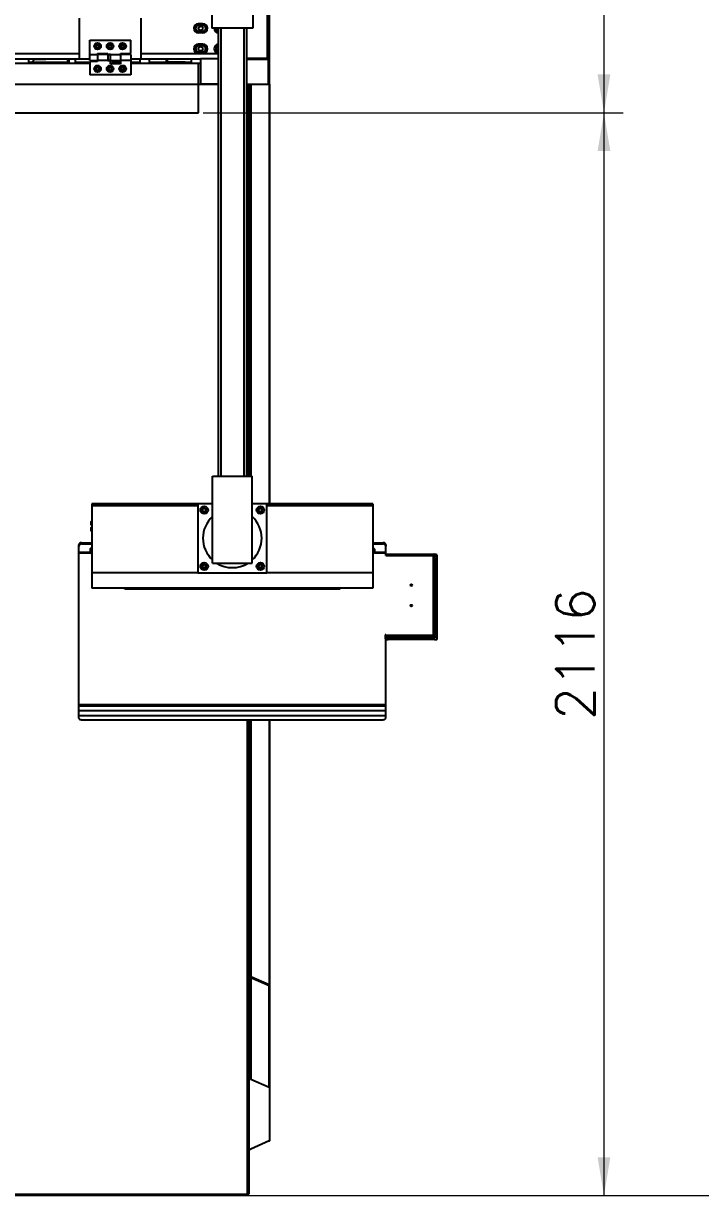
# Model space of a CAD drawing. Header units: millimetres. Extents: x 17243 to 30056, y 9468 to 18529.
# Drawn here: x 25613 to 26937, y 11351 to 13641 of the extents above; entities that cross this region are included whole.
import ezdxf

# ---------------------------------------------------------------- set-up
doc = ezdxf.new("R2010")
doc.units = ezdxf.units.MM
doc.layers.get('0').update_dxf_attribs({"lineweight": 18})
doc.layers.add('尺寸线层', color=3, linetype='Continuous', lineweight=18)
doc.styles.get("Standard").update_dxf_attribs({"font": 'txt.shx'})
doc.dimstyles.new('ISO-25', dxfattribs={"dimscale": 30, "dimtxt": 2.5, "dimasz": 2.5, "dimexe": 1.25, "dimexo": 0.625, "dimtad": 1, "dimdsep": 46, "dimtxsty": 'Standard', "dimcen": 2.5, "dimdle": 5, "dimadec": 0, "dimazin": 0, "dimtfac": 1, "dimtdec": 0, "dimtmove": 0, "dimatfit": 3, "dimfxl": 0, "dimarcsym": 0})

# ---------------------------------------------------------------- blocks, each defined once
blk = doc.blocks.new('*X20')
at = {"layer": '尺寸线层', "linetype": 'Continuous'}
for points in [[(28999.1, 17291.6), (28986.6, 17216.6), (29011.6, 17216.6)], [(28999.1, 11350.6), (28986.6, 11425.6), (29011.6, 11425.6)]]:
    blk.add_hatch(color=0, dxfattribs=at).paths.add_polyline_path(points, flags=0)
at = {"layer": '尺寸线层', "color": 0, "linetype": 'Continuous'}
for p, q in [((26069.5, 17291.6), (29036.6, 17291.6)), ((28999.1, 11350.6), (28999.1, 17291.6)), ((26069.5, 11350.6), (29036.6, 11350.6))]:
    blk.add_line(p, q, dxfattribs=at)
at = {"layer": '尺寸线层', "color": 0, "insert": (28942.9, 14321.1), "char_height": 75, "width": 353.571, "attachment_point": 5, "rotation": 90}
blk.add_mtext('5941', dxfattribs=at)
blk = doc.blocks.new('*X21')
at = {"layer": '尺寸线层', "linetype": 'Continuous'}
for points in [[(26748.1, 15373.1), (26760.6, 15298.1), (26735.6, 15298.1)], [(26748.1, 13466.6), (26760.6, 13541.6), (26735.6, 13541.6)]]:
    blk.add_hatch(color=0, dxfattribs=at).paths.add_polyline_path(points, flags=0)
at = {"layer": '尺寸线层', "color": 0, "linetype": 'Continuous'}
for p, q in [((26109.5, 15373.1), (26785.6, 15373.1)), ((26748.1, 15373.1), (26748.1, 13466.6)), ((25974, 13466.6), (26785.6, 13466.6))]:
    blk.add_line(p, q, dxfattribs=at)
at = {"layer": '尺寸线层', "color": 0, "insert": (26691.9, 14419.9), "char_height": 75, "width": 492.857, "attachment_point": 5, "rotation": 90}
blk.add_mtext('1906.5', dxfattribs=at)
blk = doc.blocks.new('*X23')
at = {"layer": '尺寸线层', "linetype": 'Continuous'}
for points in [[(26748.1, 13466.6), (26760.6, 13391.6), (26735.6, 13391.6)], [(26748.1, 11350.6), (26760.6, 11425.6), (26735.6, 11425.6)]]:
    blk.add_hatch(color=0, dxfattribs=at).paths.add_polyline_path(points, flags=0)
at = {"layer": '尺寸线层', "color": 0, "linetype": 'Continuous'}
for p, q in [((25964, 13466.6), (26785.6, 13466.6)), ((26748.1, 13466.6), (26748.1, 11350.6)), ((25953.3, 11350.6), (26785.6, 11350.6))]:
    blk.add_line(p, q, dxfattribs=at)
at = {"layer": '尺寸线层', "color": 0, "insert": (26691.9, 12408.6), "char_height": 75, "width": 332.143, "attachment_point": 5, "rotation": 90}
blk.add_mtext('2116', dxfattribs=at)

msp = doc.modelspace()

# ---------------------------------------------------------------- linework, layer by layer
at = {"color": 7, "linetype": 'Continuous', "lineweight": 25}
for p, q in [((26089.788, 13572.605), (26089.788, 15021.605)), ((26093.788, 13572.605), (26093.788, 15017.605)), ((25981.288, 13762.605), (25981.288, 13631.605)), ((26061.288, 13762.605), (26061.288, 13631.605)), ((25722.288, 13571.605), (25722.288, 13651.605)), ((25842.288, 13651.605), (25842.288, 13571.605)), ((25963.788, 13640.605), (25954.788, 13640.605)), ((25963.788, 13637.105), (25954.788, 13637.105)), ((25955.432, 13633.391), (25959.527, 13635.848)), ((26061.288, 13631.605), (25981.288, 13631.605)), ((25993.788, 13631.605), (25993.788, 12756.605)), ((25998.788, 13631.605), (25998.788, 12756.605)), ((26043.788, 13631.605), (26043.788, 12756.605)), ((26048.788, 13631.605), (26048.788, 12756.605)), ((25742.788, 13608.605), (25822.788, 13608.605)), ((25742.788, 13580.605), (25742.788, 13608.605)), ((25822.788, 13582.605), (25822.788, 13608.605)), ((25954.788, 13626.105), (25963.788, 13626.105)), ((25963.788, 13622.605), (25954.788, 13622.605)), ((25963.788, 13600.605), (25954.788, 13600.605)), ((25963.788, 13597.105), (25954.788, 13597.105)), ((25954.788, 13586.105), (25963.788, 13586.105)), ((25742.788, 13562.605), (23923.788, 13562.605)), ((25722.288, 13571.605), (23943.288, 13571.605)), ((25623.288, 13562.605), (25623.288, 13571.605)), ((25623.288, 13565.605), (25629.288, 13565.605)), ((25629.288, 13565.605), (25635.288, 13571.605)), ((25629.288, 13565.605), (25699.288, 13565.605)), ((25656.288, 13570.605), (25634.288, 13570.605)), ((25657.288, 13571.605), (25656.288, 13570.605)), ((25699.288, 13571.605), (25699.288, 13562.605)), ((25700.788, 13571.605), (25700.788, 13562.605)), ((25714.288, 13571.605), (25714.288, 13562.605)), ((25714.288, 13565.605), (25742.788, 13565.605)), ((25742.788, 13571.605), (25722.288, 13571.605)), ((25742.788, 13568.605), (25742.788, 13580.605)), ((25742.788, 13580.605), (25757.788, 13580.605)), ((25742.788, 13568.605), (25757.788, 13568.605)), ((25757.788, 13566.605), (25742.788, 13566.605)), ((25742.788, 13566.605), (25742.788, 13540.605)), ((25757.788, 13582.605), (25777.788, 13582.605)), ((25757.788, 13580.605), (25757.788, 13582.605)), ((25782.788, 13580.605), (25757.788, 13580.605)), ((25757.788, 13580.605), (25757.788, 13568.605)), ((25782.788, 13568.605), (25757.788, 13568.605)), ((25757.788, 13568.605), (25757.788, 13566.605)), ((25777.788, 13582.605), (25777.788, 13580.605)), ((25777.788, 13580.605), (25777.788, 13568.605)), ((25777.788, 13580.605), (25802.788, 13580.605)), ((25777.788, 13568.605), (25802.788, 13568.605)), ((25782.788, 13568.605), (25782.788, 13580.605)), ((25782.788, 13562.412), (25782.788, 13568.605)), ((25802.788, 13562.605), (25782.788, 13562.605)), ((25802.788, 13562.412), (25782.788, 13562.412)), ((25787.788, 13568.605), (25787.788, 13562.605)), ((25789.288, 13568.605), (25789.288, 13562.605)), ((25789.288, 13565.605), (25802.788, 13565.605)), ((25802.788, 13582.605), (25822.788, 13582.605)), ((25802.788, 13580.605), (25802.788, 13582.605)), ((25822.788, 13580.605), (25802.788, 13580.605)), ((25802.788, 13580.605), (25802.788, 13568.605)), ((25822.788, 13568.605), (25802.788, 13568.605)), ((25802.788, 13568.605), (25802.788, 13562.412)), ((25822.788, 13580.605), (25822.788, 13568.605)), ((25842.288, 13571.605), (25822.788, 13571.605)), ((25822.788, 13568.605), (25822.788, 13540.605)), ((25822.788, 13565.605), (25841.288, 13565.605)), ((25955.288, 13562.605), (25822.788, 13562.605)), ((25841.288, 13562.605), (25841.288, 13571.605)), ((25958.788, 13571.605), (25842.288, 13571.605)), ((25859.288, 13562.605), (25859.288, 13571.605)), ((25859.288, 13565.605), (25891.788, 13565.605)), ((25891.788, 13570.605), (25891.788, 13571.605)), ((25891.788, 13570.605), (25891.788, 13565.605)), ((25896.788, 13565.605), (25891.788, 13570.605)), ((25896.788, 13565.605), (25891.788, 13565.605)), ((25928.788, 13565.605), (25896.788, 13565.605)), ((25928.788, 13565.605), (25928.788, 13562.605)), ((25928.788, 13565.605), (25941.788, 13565.605)), ((25941.788, 13562.605), (25941.788, 13571.605)), ((25963.788, 13582.605), (25954.788, 13582.605)), ((25955.288, 13521.605), (25955.288, 13562.605)), ((25958.788, 13562.605), (25955.288, 13562.605)), ((25958.788, 13572.605), (25958.788, 13522.605)), ((25958.788, 13572.605), (25993.788, 13572.605)), ((26089.788, 13572.605), (26048.788, 13572.605)), ((26048.788, 13571.645), (26091.788, 13571.645)), ((26048.788, 13571.605), (26091.788, 13571.605)), ((26089.788, 13572.605), (26093.788, 13572.605)), ((26091.788, 13571.645), (26091.788, 13572.605)), ((26091.788, 13571.605), (26091.788, 13571.645)), ((26091.788, 13571.605), (26091.788, 13522.605)), ((26091.788, 13522.615), (26091.788, 13571.605)), ((26091.788, 13571.605), (26093.788, 13571.605)), ((26093.788, 13571.605), (26093.788, 13572.605)), ((26093.788, 13522.615), (26093.788, 13571.605)), ((25822.788, 13540.605), (25742.788, 13540.605)), ((25955.288, 13521.605), (23710.288, 13521.605)), ((25955.288, 13522.605), (25958.788, 13522.605)), ((25955.288, 13466.605), (25955.288, 13521.605)), ((25958.788, 13522.605), (25993.788, 13522.605)), ((25993.788, 13522.605), (25961.788, 13522.605)), ((26048.788, 13522.605), (26091.788, 13522.605)), ((26048.788, 13522.605), (26089.788, 13522.605)), ((26053.788, 13522.605), (26053.788, 12756.605)), ((26091.788, 13522.615), (26093.788, 13522.615)), ((26091.788, 13522.605), (26093.578, 13522.605)), ((26093.578, 13522.605), (26093.788, 13522.605)), ((26093.788, 13522.605), (26093.788, 13522.615)), ((26093.788, 13522.605), (26093.788, 12702.605)), ((23710.288, 13466.605), (25955.288, 13466.605)), ((25982.288, 12586.605), (25982.288, 12756.605)), ((25982.288, 12756.605), (26060.288, 12756.605)), ((26060.288, 12586.605), (26060.288, 12756.605)), ((25953.788, 12702.605), (25746.288, 12702.605)), ((25746.288, 12702.605), (25746.288, 12698.605)), ((25746.288, 12698.605), (25746.288, 12567.605)), ((25953.788, 12702.605), (25953.788, 12567.605)), ((25982.288, 12702.605), (25953.788, 12702.605)), ((26088.788, 12702.605), (26060.288, 12702.605)), ((26088.788, 12567.605), (26088.788, 12702.605)), ((26296.288, 12702.605), (26088.788, 12702.605)), ((26296.288, 12702.605), (26296.288, 12698.605)), ((26296.288, 12698.605), (26296.288, 12567.605)), ((25744.288, 12666.987), (25744.288, 12662.222)), ((25746.288, 12667.355), (25744.471, 12667.196)), ((25744.288, 12654.996), (25744.288, 12650.213)), ((25744.471, 12662.014), (25746.288, 12661.855)), ((25746.288, 12655.355), (25744.471, 12655.196)), ((25744.471, 12650.014), (25746.288, 12649.855)), ((25721.288, 12619.833), (25721.288, 12622.127)), ((25726.288, 12626.223), (25726.288, 12623.929)), ((25726.288, 12626.223), (25746.288, 12626.223)), ((25726.288, 12623.929), (25746.288, 12623.929)), ((26296.288, 12626.223), (26316.288, 12626.223)), ((26296.288, 12623.929), (26316.288, 12623.929)), ((26316.288, 12623.929), (26316.288, 12626.223)), ((26321.288, 12622.127), (26321.288, 12619.833)), ((25721.288, 12608.204), (25721.288, 12619.833)), ((25721.288, 12606.745), (25721.288, 12608.204)), ((25721.288, 12309.925), (25721.288, 12606.745)), ((25742.988, 12613.58), (25742.988, 12607.555)), ((26299.588, 12613.649), (26299.588, 12607.621)), ((26321.288, 12608.204), (26321.288, 12619.833)), ((26321.288, 12606.745), (26321.288, 12608.204)), ((26321.288, 12603.258), (26321.288, 12606.745)), ((26414.288, 12603.607), (26321.288, 12603.607)), ((26321.288, 12603.258), (26321.288, 12602.735)), ((26321.288, 12601.241), (26321.288, 12602.735)), ((26323.288, 12602.561), (26421.288, 12602.561)), ((26323.288, 12602.561), (26323.288, 12601.066)), ((26323.288, 12601.066), (26421.288, 12601.066)), ((26417.288, 12601.066), (26417.288, 12600.805)), ((26417.288, 12600.805), (26421.288, 12600.805)), ((26417.288, 12595.388), (26417.288, 12600.805)), ((26421.288, 12602.561), (26421.288, 12602.997)), ((26421.288, 12602.561), (26421.288, 12601.066)), ((26421.288, 12601.066), (26421.288, 12600.805)), ((26421.288, 12600.805), (26421.288, 12595.388)), ((25963.436, 12578.377), (25969.153, 12578.377)), ((25982.288, 12586.605), (26060.288, 12586.605)), ((26073.436, 12578.377), (26079.153, 12578.377)), ((26421.288, 12595.388), (26417.288, 12595.388)), ((26417.288, 12595.388), (26417.288, 12441.683)), ((26421.288, 12595.388), (26421.288, 12441.683)), ((25746.288, 12567.605), (25746.288, 12537.605)), ((25953.788, 12567.605), (26088.788, 12567.605)), ((26296.288, 12567.605), (26296.288, 12537.605)), ((26296.288, 12537.605), (25746.288, 12537.605)), ((25811.288, 12535.505), (25811.288, 12537.605)), ((25819.288, 12535.505), (25811.288, 12535.505)), ((25819.288, 12537.605), (25819.288, 12535.505)), ((26223.288, 12535.505), (25819.288, 12535.505)), ((26223.288, 12535.505), (26223.288, 12537.605)), ((26231.288, 12535.505), (26223.288, 12535.505)), ((26231.288, 12537.605), (26231.288, 12535.505)), ((26321.288, 12446.557), (26320.088, 12446.557)), ((26320.088, 12446.557), (26320.088, 12438.388)), ((26320.088, 12438.736), (26321.288, 12438.736)), ((26320.088, 12438.388), (26321.288, 12438.388)), ((26321.288, 12445.361), (26321.288, 12446.557)), ((26414.288, 12445.361), (26321.288, 12445.361)), ((26321.288, 12445.361), (26321.288, 12442.111)), ((26321.288, 12442.111), (26416.581, 12442.111)), ((26321.288, 12441.414), (26321.288, 12442.111)), ((26321.288, 12437.429), (26321.288, 12441.414)), ((26321.288, 12309.925), (26321.288, 12437.429)), ((26416.581, 12440.978), (26326.288, 12440.978)), ((26326.288, 12440.978), (26326.288, 12436.993)), ((26414.288, 12445.361), (26415.161, 12444.921)), ((26414.431, 12445.067), (26414.288, 12445.361)), ((26414.575, 12444.772), (26414.431, 12445.067)), ((26414.72, 12444.479), (26414.575, 12444.772)), ((26415.438, 12444.769), (26415.704, 12444.616)), ((26415.864, 12442.588), (26415.649, 12442.855)), ((26415.704, 12444.616), (26416.075, 12444.382)), ((26416.007, 12442.44), (26415.864, 12442.588)), ((26416.581, 12442.111), (26416.15, 12442.316)), ((26416.581, 12442.111), (26416.581, 12440.978)), ((26416.581, 12442.111), (26417.288, 12442.111)), ((26416.581, 12436.993), (26416.581, 12440.978)), ((26416.581, 12440.978), (26417.288, 12440.978)), ((26417.158, 12443.321), (26417.23, 12443.153)), ((26417.23, 12443.153), (26417.274, 12442.984)), ((26421.288, 12441.683), (26417.288, 12441.683)), ((26417.288, 12441.683), (26417.288, 12440.978)), ((26421.288, 12441.683), (26421.288, 12437.99)), ((26416.581, 12436.993), (26326.288, 12436.993)), ((26416.581, 12436.993), (26420.288, 12436.993)), ((25721.288, 12309.925), (26321.288, 12309.925)), ((25721.288, 12307.735), (25721.288, 12309.925)), ((25721.288, 12307.735), (26321.288, 12307.735)), ((25721.288, 12298.729), (25721.288, 12307.735)), ((26321.288, 12307.735), (26321.288, 12309.925)), ((26321.288, 12298.729), (26321.288, 12307.735)), ((25721.288, 12288.867), (25721.288, 12298.729)), ((25721.288, 12298.729), (26321.288, 12298.729)), ((25721.288, 12288.867), (26321.288, 12288.867)), ((25721.288, 12283.724), (25721.288, 12288.867)), ((25726.288, 12280.51), (26316.288, 12280.51)), ((26053.788, 12280.51), (26053.788, 11353.605)), ((26093.788, 12280.51), (26093.788, 11762.258)), ((26321.288, 12288.867), (26321.288, 12298.729)), ((26321.288, 12283.724), (26321.288, 12288.867)), ((26057.578, 11776.786), (26057.578, 11778.251)), ((26057.578, 11778.251), (26057.587, 11778.145)), ((26057.587, 11778.251), (26057.578, 11778.251)), ((26057.578, 11776.786), (26093.578, 11760.988)), ((26057.578, 11776.716), (26057.587, 11776.717)), ((26057.578, 11776.716), (26057.578, 11578.251)), ((26057.587, 11778.251), (26057.587, 11778.145)), ((26093.587, 11762.453), (26057.587, 11778.251)), ((26057.587, 11778.145), (26093.578, 11762.351)), ((26057.587, 11776.717), (26093.587, 11760.919)), ((26057.587, 11776.717), (26057.587, 11578.251)), ((26093.578, 11760.988), (26093.578, 11762.351)), ((26093.578, 11762.351), (26093.587, 11762.346)), ((26093.587, 11762.346), (26093.587, 11762.453)), ((26093.587, 11562.453), (26093.587, 11760.919)), ((26093.788, 11760.793), (26093.788, 11762.258)), ((26093.798, 11762.258), (26093.788, 11762.258)), ((26093.788, 11760.793), (26093.788, 11760.722)), ((26093.788, 11760.722), (26093.788, 11562.258)), ((26093.798, 11762.258), (26093.798, 11562.258)), ((26057.578, 11578.251), (26093.578, 11562.453)), ((26057.587, 11578.251), (26057.578, 11578.251)), ((26057.587, 11578.251), (26093.587, 11562.453)), ((26093.587, 11562.453), (26093.578, 11562.453)), ((26093.798, 11562.258), (26093.788, 11562.258)), ((26093.798, 11562.258), (26093.798, 11457.511)), ((26093.578, 11457.316), (26057.578, 11441.518)), ((26093.587, 11457.316), (26057.587, 11441.518)), ((26093.587, 11457.316), (26093.578, 11457.316)), ((26093.587, 11457.32), (26093.587, 11457.316)), ((26093.798, 11457.511), (26093.788, 11457.511)), ((26057.587, 11441.518), (26057.578, 11441.518)), ((26050.788, 11350.605), (25466.036, 11350.605)), ((25466.225, 11353.605), (26050.788, 11353.605)), ((26050.788, 11350.605), (26050.788, 11353.605)), ((26050.788, 11353.605), (26053.788, 11353.605)), ((26052.288, 11353.519), (26050.788, 11353.519)), ((26050.874, 11352.105), (26050.788, 11352.105)), ((26050.874, 11350.605), (26050.788, 11350.605)), ((26050.874, 11352.105), (26050.874, 11350.605)), ((26052.288, 11353.605), (26052.288, 11353.519)), ((26052.288, 11353.519), (26053.788, 11353.519)), ((26053.788, 11353.605), (26053.788, 11353.519))]:
    msp.add_line(p, q, dxfattribs=at)
at = {"color": 8, "linetype": 'Continuous', "lineweight": 25}
for p, q in [((25722.288, 13581.605), (23943.288, 13581.605)), ((25701.525, 13571.605), (25701.525, 13562.605)), ((25787.052, 13568.605), (25787.052, 13562.605)), ((25993.788, 13581.605), (25842.288, 13581.605)), ((26050.788, 12756.605), (26050.788, 13522.605)), ((26057.578, 13522.605), (26057.578, 12756.605)), ((26093.578, 13522.605), (26093.578, 12702.605)), ((25953.788, 12698.605), (25746.288, 12698.605)), ((26296.288, 12698.605), (26088.788, 12698.605)), ((25744.471, 12667.196), (25744.471, 12662.014)), ((25744.471, 12655.196), (25744.471, 12650.014)), ((25721.288, 12608.204), (25742.988, 12608.204)), ((25721.288, 12606.745), (25743.725, 12606.745)), ((26298.836, 12606.745), (26321.288, 12606.745)), ((26299.588, 12608.204), (26321.288, 12608.204)), ((26414.288, 12601.066), (26414.288, 12445.361)), ((25953.788, 12567.605), (25746.288, 12567.605)), ((26296.288, 12567.605), (26088.788, 12567.605)), ((26050.788, 11353.605), (26050.788, 12280.51)), ((26057.578, 12280.51), (26057.578, 11778.251)), ((26093.578, 12280.51), (26093.578, 11762.457))]:
    msp.add_line(p, q, dxfattribs=at)
at = {"color": 7, "linetype": 'Continuous', "lineweight": 25}
for points in [[(25721.288, 12283.724), (25721.384, 12283.097), (25721.669, 12282.494), (25722.131, 12281.939), (25722.753, 12281.452), (25723.51, 12281.052), (25724.375, 12280.755), (25725.313, 12280.572), (25726.288, 12280.51)], [(26316.288, 12280.51), (26317.264, 12280.572), (26318.202, 12280.755), (26319.066, 12281.052), (26319.824, 12281.452), (26320.445, 12281.939), (26320.908, 12282.494), (26321.192, 12283.097), (26321.288, 12283.724)]]:
    msp.add_lwpolyline(points, dxfattribs=at)
for centre, radius in [((25959.288, 13631.605), 4.25), ((25757.788, 13596.605), 6.6), ((25757.788, 13596.605), 3.3), ((25757.788, 13596.605), 2.5), ((25782.288, 13596.605), 6.6), ((25782.288, 13596.605), 3.3), ((25782.288, 13596.605), 2.5), ((25806.788, 13596.605), 6.6), ((25806.788, 13596.605), 3.3), ((25806.788, 13596.605), 2.5), ((25959.288, 13591.605), 4.25), ((25757.788, 13552.605), 6.6), ((25757.788, 13552.605), 3.3), ((25757.788, 13552.605), 2.5), ((25782.288, 13552.605), 6.6), ((25782.288, 13552.605), 3.3), ((25782.288, 13552.605), 2.5), ((25806.788, 13552.605), 6.6), ((25806.788, 13552.605), 3.3), ((25806.788, 13552.605), 2.5), ((25966.288, 12690.105), 7.5), ((25966.288, 12690.105), 4.5), ((25966.288, 12690.105), 3.4), ((26076.288, 12690.105), 7.5), ((26076.288, 12690.105), 4.5), ((26076.288, 12690.105), 3.4), ((25966.288, 12580.105), 7.5), ((25966.288, 12580.105), 4.5), ((25966.288, 12580.105), 3.4), ((26076.288, 12580.105), 7.5), ((26076.288, 12580.105), 4.5), ((26076.288, 12580.105), 3.4), ((26371.284, 12543.485), 1.646), ((26371.284, 12503.637), 1.646)]:
    msp.add_circle(centre, radius, dxfattribs=at)
for centre, radius, start, end in [((25954.788, 13631.605), 9, 90, 270), ((25954.788, 13631.605), 5.5, 90, 270), ((25963.788, 13631.605), 9, 270, 90), ((25963.788, 13631.605), 5.5, 270, 90), ((25994.788, 13631.605), 9, 180, 263.62063), ((25994.788, 13631.605), 5.5, 180, 259.524318), ((25954.788, 13591.605), 9, 90, 270), ((25954.788, 13591.605), 5.5, 90, 270), ((25963.788, 13591.605), 9, 270, 90), ((25963.788, 13591.605), 5.5, 270, 90), ((25994.788, 13591.605), 9, 96.37937, 263.62063), ((25994.788, 13591.605), 5.5, 100.475682, 259.524318), ((25744.488, 12666.996), 0.2, 95, 180), ((26021.288, 12635.105), 57.5, 132.70789, 227.29211), ((26021.288, 12635.105), 57.5, 312.70789, 47.29211), ((25744.488, 12662.213), 0.2, 180, 265), ((25744.488, 12654.996), 0.2, 95, 180), ((25744.488, 12650.213), 0.2, 180, 265), ((25725.877, 12621.625), 4.616, 84.888926, 173.756454), ((25725.877, 12619.331), 4.616, 84.888926, 173.756454), ((26316.699, 12621.625), 4.616, 6.243546, 95.111074), ((26316.699, 12619.331), 4.616, 6.243546, 95.111074), ((26322.792, 12608.428), 5.889, 255.204055, 274.833806), ((26322.792, 12606.934), 5.889, 255.204055, 274.833806), ((26416.025, 12583.07), 20.61, 75.204055, 94.833806), ((26021.288, 12635.105), 57.5, 237.509259, 302.490741), ((26371.285, 12543.839), 1.647, 184.585762, 270.103174), ((26371.291, 12543.839), 1.647, 269.899824, 353.170671), ((26371.285, 12503.991), 1.647, 184.585762, 270.103174), ((26371.291, 12503.991), 1.647, 269.899824, 353.170671), ((26325.048, 12455.647), 14.721, 255.204055, 274.833806), ((26325.048, 12451.662), 14.721, 255.204055, 274.833806), ((26420.29, 12437.991), 0.998, 269.890987, 359.89057)]:
    msp.add_arc(centre, radius, start, end, dxfattribs=at)
for centre, start_param, end_param in [((26055.788, 11778.056), 0.46259981, 3.14159265), ((26055.788, 11778.056), 0.46259981, 3.14159265), ((26055.788, 11776.591), 0.46259981, 3.14159265), ((26055.788, 11776.521), 0.46259981, 3.14159265), ((26091.788, 11762.258), 0, 0.46259981), ((26091.788, 11762.258), 0, 0.46259981), ((26091.788, 11760.793), 0, 0.46259981), ((26091.788, 11760.722), 0, 0.46259981), ((26055.788, 11578.056), 0.46259981, 3.14159265), ((26091.788, 11562.258), 0, 0.46259981), ((26091.788, 11457.511), 5.8205855, 6.28318531), ((26055.788, 11441.713), 3.14159265, 5.8205855)]:
    msp.add_ellipse(centre, major_axis=(2, 0), ratio=0.21884375, start_param=start_param, end_param=end_param, dxfattribs=at)
for points, knots in [([(25746.279, 12615.818), (25746.045, 12615.769), (25745.482, 12615.652), (25744.535, 12615.16), (25743.613, 12614.482), (25743.186, 12613.818), (25743.019, 12613.558)], [0, 0, 0, 0, 0.72251942, 1.73740292, 3.16923822, 4.09104394, 4.09104394, 4.09104394, 4.09104394]), ([(25743.05, 12607.685), (25743.236, 12607.377), (25743.704, 12606.601), (25744.759, 12605.929), (25745.69, 12605.499), (25746.13, 12605.411), (25746.278, 12605.382)], [0, 0, 0, 0, 1.06922732, 2.69255018, 3.6226158, 4.09478252, 4.09478252, 4.09478252, 4.09478252]), ([(26296.295, 12605.372), (26296.342, 12605.377), (26296.572, 12605.402), (26297.081, 12605.591), (26297.829, 12605.917), (26298.633, 12606.497), (26299.239, 12607.075), (26299.497, 12607.506), (26299.572, 12607.631)], [0, 0, 0, 0, 0.14263473, 0.6937946, 1.61435486, 2.59085482, 3.65764285, 4.09521144, 4.09521144, 4.09521144, 4.09521144]), ([(26299.568, 12613.574), (26299.441, 12613.772), (26299.099, 12614.303), (26298.352, 12614.948), (26297.503, 12615.451), (26296.821, 12615.73), (26296.438, 12615.807), (26296.3, 12615.835)], [0, 0, 0, 0, 0.70473296, 1.89088708, 2.91611131, 3.66627224, 4.08814927, 4.08814927, 4.08814927, 4.08814927]), ([(26417.288, 12442.111), (26417.267, 12442.156), (26417.224, 12442.245), (26416.879, 12442.657), (26416.253, 12443.348), (26415.497, 12444.138), (26414.805, 12444.844), (26414.464, 12445.186), (26414.291, 12445.359), (26414.288, 12445.361)], [0, 0, 0, 0, 0.61864908, 1.23434279, 2.10393163, 3.30873818, 3.86042354, 4.42063598, 4.42922467, 4.42922467, 4.42922467, 4.42922467]), ([(26415.649, 12442.855), (26415.578, 12442.958), (26415.316, 12443.332), (26415.004, 12443.911), (26414.767, 12444.385), (26414.72, 12444.479)], [0, 0, 0, 0, 0.43399214, 1.58691397, 1.87351871, 1.87351871, 1.87351871, 1.87351871]), ([(26415.161, 12444.921), (26415.253, 12444.871), (26415.347, 12444.82), (26415.437, 12444.77), (26415.438, 12444.769)], [0, 0, 0, 0, 0.313710018, 0.315723699, 0.315723699, 0.315723699, 0.315723699]), ([(26416.15, 12442.316), (26416.103, 12442.355), (26416.055, 12442.394), (26416.007, 12442.439), (26416.007, 12442.44)], [0, 0, 0, 0, 0.187724981, 0.188927831, 0.188927831, 0.188927831, 0.188927831]), ([(26416.075, 12444.382), (26416.189, 12444.302), (26416.606, 12444.012), (26416.971, 12443.653), (26417.127, 12443.377), (26417.158, 12443.321)], [0, 0, 0, 0, 0.35437789, 1.29580049, 1.52982328, 1.52982328, 1.52982328, 1.52982328])]:
    msp.add_open_spline(points, degree=3, knots=knots, dxfattribs=at)

# ---------------------------------------------------------------- dimensions: what is measured, and where the dimension line sits
at = {"layer": '尺寸线层'}
for base, p1, p2, angle, picture, middle in [((28999.127, 17291.605), (26050.788, 11350.605), (26050.788, 17291.605), 270, '*X20', (28942.877, 14321.105)), ((26748.114, 13466.605), (26090.788, 15373.105), (25955.288, 13466.605), 90, '*X21', (26691.864, 14419.855)), ((26748.114, 11350.605), (25945.244, 13466.605), (25934.505, 11350.605), 90, '*X23', (26691.864, 12408.605))]:
    dim = msp.add_linear_dim(base=base, p1=p1, p2=p2, angle=angle, dimstyle='ISO-25', override={"dimsah": 1, "dimtfill": 1, "dimtolj": 1, "dimtzin": 8}, dxfattribs=at)
    dim.commit()
    dim.dimension.update_dxf_attribs({"geometry": picture, "text_midpoint": middle})

doc.saveas('drawing.dxf')
